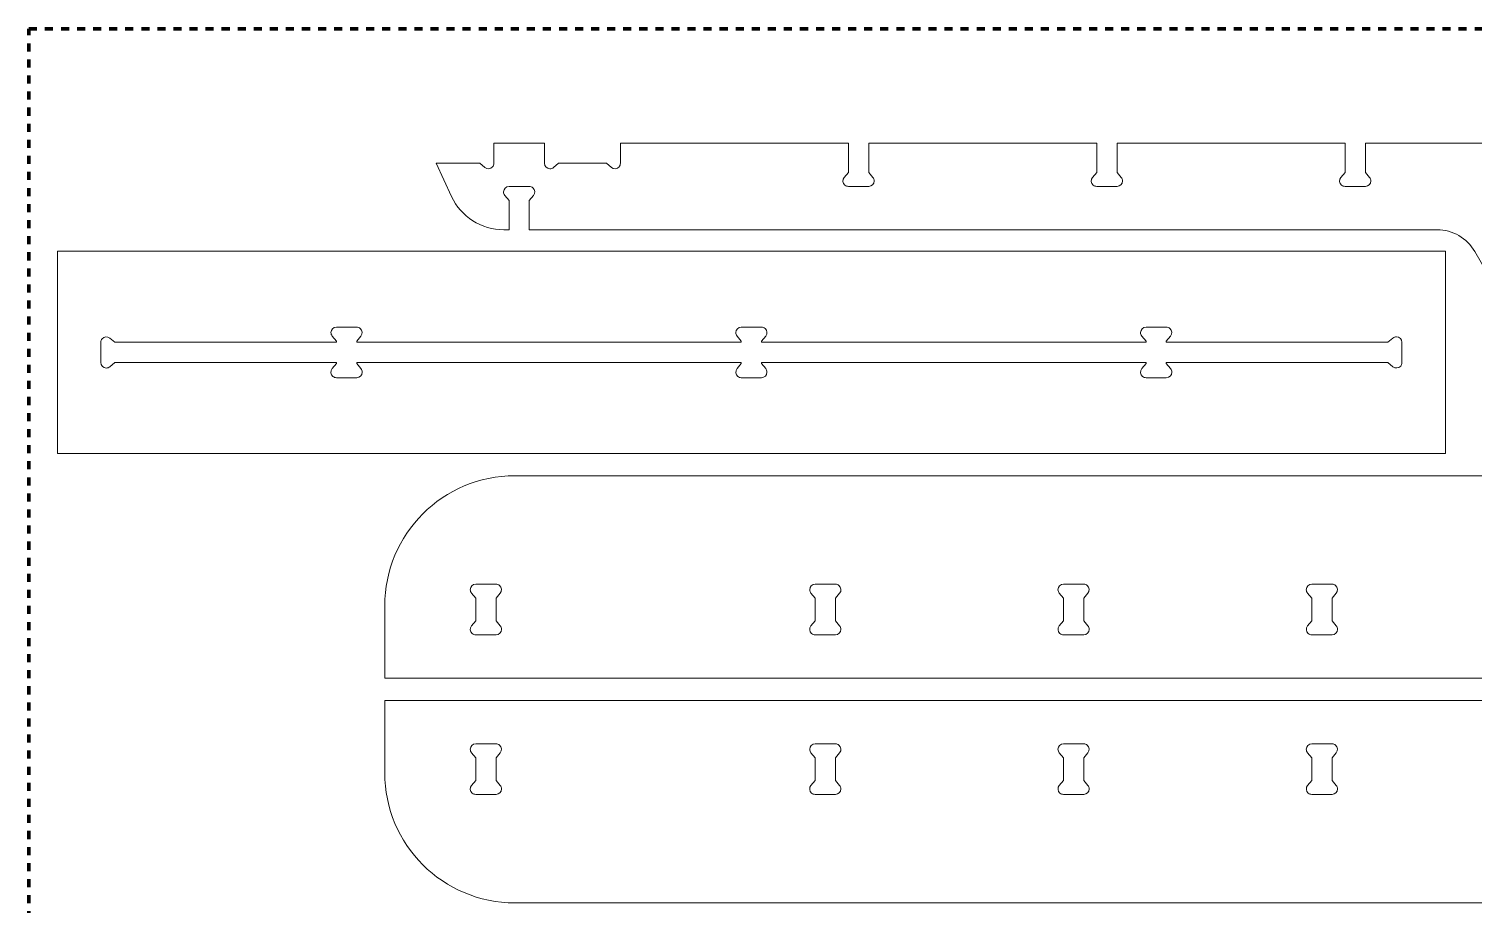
# Model space of a CAD drawing. Header units: inches. Extents: x 0 to 96, y -57 to 51.
# Drawn here: x 0 to 49.95, y -30.25 to 0 of the extents above; entities that cross this region are included whole.
import ezdxf

# ---------------------------------------------------------------- set-up
doc = ezdxf.new("R2010")
doc.units = ezdxf.units.IN
doc.header["$MEASUREMENT"] = 0
doc.linetypes.add('AI-Linetype-1', pattern=[0.555556, 0.277778, -0.277778])
doc.layers.add('formatting', color=7, linetype='Continuous')
doc.layers.add('queen-70', color=7, linetype='Continuous')

# ---------------------------------------------------------------- blocks, each defined once
blk = doc.blocks.new('block 13')
at = {"layer": 'queen-70', "color": 7, "lineweight": 15, "true_color": 0xffffff}
blk.add_open_spline([(94.305, -22.444), (94.305, -22.444), (12.305, -22.444), (12.305, -22.444), (12.305, -22.444), (12.305, -19.944), (12.305, -19.944), (12.305, -17.459), (14.32, -15.444), (16.805, -15.444), (16.805, -15.444), (89.805, -15.444), (89.805, -15.444), (92.291, -15.444), (94.305, -17.459), (94.305, -19.944), (94.305, -19.944), (94.305, -22.444), (94.305, -22.444)], degree=3, knots=[0, 0, 0, 0, 1, 1, 1, 2, 2, 2, 3, 3, 3, 4, 4, 4, 5, 5, 5, 6, 6, 6, 6], dxfattribs=at)
blk = doc.blocks.new('block 14')
at = {"layer": 'queen-70', "color": 7, "lineweight": 15, "true_color": 0xffffff}
blk.add_open_spline([(16.155, -19.68), (16.155, -19.68), (16.301, -19.507), (16.301, -19.507), (16.368, -19.426), (16.358, -19.306), (16.277, -19.239), (16.243, -19.21), (16.2, -19.194), (16.155, -19.194), (16.155, -19.194), (15.455, -19.194), (15.455, -19.194), (15.35, -19.194), (15.265, -19.28), (15.265, -19.384), (15.265, -19.429), (15.281, -19.472), (15.31, -19.507), (15.31, -19.507), (15.455, -19.68), (15.455, -19.68), (15.455, -19.68), (15.455, -20.459), (15.455, -20.459), (15.455, -20.459), (15.31, -20.632), (15.31, -20.632), (15.242, -20.713), (15.253, -20.833), (15.333, -20.9), (15.367, -20.929), (15.411, -20.944), (15.455, -20.944), (15.455, -20.944), (16.155, -20.944), (16.155, -20.944), (16.26, -20.944), (16.345, -20.859), (16.345, -20.754), (16.345, -20.71), (16.33, -20.667), (16.301, -20.632), (16.301, -20.632), (16.155, -20.459), (16.155, -20.459), (16.155, -20.459), (16.155, -19.68), (16.155, -19.68)], degree=3, knots=[0, 0, 0, 0, 1, 1, 1, 2, 2, 2, 3, 3, 3, 4, 4, 4, 5, 5, 5, 6, 6, 6, 7, 7, 7, 8, 8, 8, 9, 9, 9, 10, 10, 10, 11, 11, 11, 12, 12, 12, 13, 13, 13, 14, 14, 14, 15, 15, 15, 16, 16, 16, 16], dxfattribs=at)
blk = doc.blocks.new('block 15')
at = {"layer": 'queen-70', "color": 7, "lineweight": 15, "true_color": 0xffffff}
blk.add_open_spline([(27.893, -19.68), (27.893, -19.68), (28.038, -19.507), (28.038, -19.507), (28.106, -19.426), (28.095, -19.306), (28.015, -19.239), (27.981, -19.21), (27.937, -19.194), (27.893, -19.194), (27.893, -19.194), (27.193, -19.194), (27.193, -19.194), (27.088, -19.194), (27.003, -19.28), (27.003, -19.384), (27.003, -19.429), (27.019, -19.472), (27.047, -19.507), (27.047, -19.507), (27.193, -19.68), (27.193, -19.68), (27.193, -19.68), (27.193, -20.459), (27.193, -20.459), (27.193, -20.459), (27.047, -20.632), (27.047, -20.632), (26.98, -20.713), (26.99, -20.833), (27.071, -20.9), (27.105, -20.929), (27.148, -20.944), (27.193, -20.944), (27.193, -20.944), (27.893, -20.944), (27.893, -20.944), (27.998, -20.944), (28.083, -20.859), (28.083, -20.754), (28.083, -20.71), (28.067, -20.667), (28.038, -20.632), (28.038, -20.632), (27.893, -20.459), (27.893, -20.459), (27.893, -20.459), (27.893, -19.68), (27.893, -19.68)], degree=3, knots=[0, 0, 0, 0, 1, 1, 1, 2, 2, 2, 3, 3, 3, 4, 4, 4, 5, 5, 5, 6, 6, 6, 7, 7, 7, 8, 8, 8, 9, 9, 9, 10, 10, 10, 11, 11, 11, 12, 12, 12, 13, 13, 13, 14, 14, 14, 15, 15, 15, 16, 16, 16, 16], dxfattribs=at)
blk = doc.blocks.new('block 16')
at = {"layer": 'queen-70', "color": 7, "lineweight": 15, "true_color": 0xffffff}
blk.add_open_spline([(36.48, -19.68), (36.48, -19.68), (36.626, -19.507), (36.626, -19.507), (36.693, -19.426), (36.683, -19.306), (36.602, -19.239), (36.568, -19.21), (36.525, -19.194), (36.48, -19.194), (36.48, -19.194), (35.78, -19.194), (35.78, -19.194), (35.675, -19.194), (35.59, -19.28), (35.59, -19.384), (35.59, -19.429), (35.606, -19.472), (35.635, -19.507), (35.635, -19.507), (35.78, -19.68), (35.78, -19.68), (35.78, -19.68), (35.78, -20.459), (35.78, -20.459), (35.78, -20.459), (35.635, -20.632), (35.635, -20.632), (35.567, -20.713), (35.578, -20.833), (35.658, -20.9), (35.692, -20.929), (35.736, -20.944), (35.78, -20.944), (35.78, -20.944), (36.48, -20.944), (36.48, -20.944), (36.585, -20.944), (36.67, -20.859), (36.67, -20.754), (36.67, -20.71), (36.655, -20.667), (36.626, -20.632), (36.626, -20.632), (36.48, -20.459), (36.48, -20.459), (36.48, -20.459), (36.48, -19.68), (36.48, -19.68)], degree=3, knots=[0, 0, 0, 0, 1, 1, 1, 2, 2, 2, 3, 3, 3, 4, 4, 4, 5, 5, 5, 6, 6, 6, 7, 7, 7, 8, 8, 8, 9, 9, 9, 10, 10, 10, 11, 11, 11, 12, 12, 12, 13, 13, 13, 14, 14, 14, 15, 15, 15, 16, 16, 16, 16], dxfattribs=at)
blk = doc.blocks.new('block 17')
at = {"layer": 'queen-70', "color": 7, "lineweight": 15, "true_color": 0xffffff}
blk.add_open_spline([(45.068, -19.68), (45.068, -19.68), (45.213, -19.507), (45.213, -19.507), (45.281, -19.426), (45.27, -19.306), (45.19, -19.239), (45.156, -19.21), (45.112, -19.194), (45.068, -19.194), (45.068, -19.194), (44.368, -19.194), (44.368, -19.194), (44.263, -19.194), (44.178, -19.28), (44.178, -19.384), (44.178, -19.429), (44.194, -19.472), (44.222, -19.507), (44.222, -19.507), (44.368, -19.68), (44.368, -19.68), (44.368, -19.68), (44.368, -20.459), (44.368, -20.459), (44.368, -20.459), (44.222, -20.632), (44.222, -20.632), (44.155, -20.713), (44.165, -20.833), (44.246, -20.9), (44.28, -20.929), (44.323, -20.944), (44.368, -20.944), (44.368, -20.944), (45.068, -20.944), (45.068, -20.944), (45.173, -20.944), (45.258, -20.859), (45.258, -20.754), (45.258, -20.71), (45.242, -20.667), (45.213, -20.632), (45.213, -20.632), (45.068, -20.459), (45.068, -20.459), (45.068, -20.459), (45.068, -19.68), (45.068, -19.68)], degree=3, knots=[0, 0, 0, 0, 1, 1, 1, 2, 2, 2, 3, 3, 3, 4, 4, 4, 5, 5, 5, 6, 6, 6, 7, 7, 7, 8, 8, 8, 9, 9, 9, 10, 10, 10, 11, 11, 11, 12, 12, 12, 13, 13, 13, 14, 14, 14, 15, 15, 15, 16, 16, 16, 16], dxfattribs=at)
blk = doc.blocks.new('block 7')
at = {"layer": 'queen-70'}
for name in ['block 13', 'block 14', 'block 15', 'block 16', 'block 17']:
    blk.add_blockref(name, (0, 0), dxfattribs=at)
blk = doc.blocks.new('block 20')
at = {"layer": 'queen-70', "color": 7, "lineweight": 15, "true_color": 0xffffff}
blk.add_open_spline([(17.306, -6.944), (17.306, -6.944), (17.306, -5.93), (17.306, -5.93), (17.306, -5.93), (17.452, -5.757), (17.452, -5.757), (17.519, -5.676), (17.509, -5.556), (17.429, -5.489), (17.394, -5.46), (17.351, -5.444), (17.306, -5.444), (17.306, -5.444), (16.606, -5.444), (16.606, -5.444), (16.502, -5.444), (16.416, -5.53), (16.416, -5.634), (16.416, -5.679), (16.432, -5.722), (16.461, -5.757), (16.461, -5.757), (16.606, -5.93), (16.606, -5.93), (16.606, -5.93), (16.606, -6.944), (16.606, -6.944), (16.606, -6.944), (16.428, -6.944), (16.428, -6.944), (15.651, -6.944), (14.944, -6.494), (14.615, -5.79), (14.615, -5.79), (14.081, -4.644), (14.081, -4.644), (14.081, -4.644), (15.596, -4.644), (15.596, -4.644), (15.596, -4.644), (15.769, -4.79), (15.769, -4.79), (15.85, -4.857), (15.97, -4.847), (16.037, -4.767), (16.066, -4.732), (16.081, -4.689), (16.081, -4.644), (16.081, -4.644), (16.081, -3.944), (16.081, -3.944), (16.081, -3.944), (17.831, -3.944), (17.831, -3.944), (17.831, -3.944), (17.831, -4.644), (17.831, -4.644), (17.831, -4.749), (17.917, -4.834), (18.021, -4.834), (18.066, -4.834), (18.109, -4.819), (18.144, -4.79), (18.144, -4.79), (18.317, -4.644), (18.317, -4.644), (18.317, -4.644), (19.971, -4.644), (19.971, -4.644), (19.971, -4.644), (20.144, -4.79), (20.144, -4.79), (20.225, -4.857), (20.345, -4.847), (20.412, -4.767), (20.441, -4.732), (20.456, -4.689), (20.456, -4.644), (20.456, -4.644), (20.456, -3.944), (20.456, -3.944), (20.456, -3.944), (28.344, -3.944), (28.344, -3.944), (28.344, -3.944), (28.344, -4.959), (28.344, -4.959), (28.344, -4.959), (28.198, -5.132), (28.198, -5.132), (28.131, -5.213), (28.141, -5.333), (28.222, -5.4), (28.256, -5.429), (28.299, -5.444), (28.344, -5.444), (28.344, -5.444), (29.044, -5.444), (29.044, -5.444), (29.149, -5.444), (29.234, -5.359), (29.234, -5.254), (29.234, -5.21), (29.218, -5.167), (29.189, -5.132), (29.189, -5.132), (29.044, -4.959), (29.044, -4.959), (29.044, -4.959), (29.044, -3.944), (29.044, -3.944), (29.044, -3.944), (36.931, -3.944), (36.931, -3.944), (36.931, -3.944), (36.931, -4.959), (36.931, -4.959), (36.931, -4.959), (36.786, -5.132), (36.786, -5.132), (36.718, -5.213), (36.729, -5.333), (36.809, -5.4), (36.844, -5.429), (36.887, -5.444), (36.931, -5.444), (36.931, -5.444), (37.631, -5.444), (37.631, -5.444), (37.736, -5.444), (37.821, -5.359), (37.821, -5.254), (37.821, -5.21), (37.806, -5.167), (37.777, -5.132), (37.777, -5.132), (37.631, -4.959), (37.631, -4.959), (37.631, -4.959), (37.631, -3.944), (37.631, -3.944), (37.631, -3.944), (45.519, -3.944), (45.519, -3.944), (45.519, -3.944), (45.519, -4.959), (45.519, -4.959), (45.519, -4.959), (45.373, -5.132), (45.373, -5.132), (45.306, -5.213), (45.316, -5.333), (45.397, -5.4), (45.431, -5.429), (45.474, -5.444), (45.519, -5.444), (45.519, -5.444), (46.219, -5.444), (46.219, -5.444), (46.324, -5.444), (46.409, -5.359), (46.409, -5.254), (46.409, -5.21), (46.393, -5.167), (46.364, -5.132), (46.364, -5.132), (46.219, -4.959), (46.219, -4.959), (46.219, -4.959), (46.219, -3.944), (46.219, -3.944), (46.219, -3.944), (54.106, -3.944), (54.106, -3.944), (54.106, -3.944), (54.106, -4.959), (54.106, -4.959), (54.106, -4.959), (53.961, -5.132), (53.961, -5.132), (53.893, -5.213), (53.904, -5.333), (53.984, -5.4), (54.019, -5.429), (54.062, -5.444), (54.106, -5.444), (54.106, -5.444), (54.806, -5.444), (54.806, -5.444), (54.911, -5.444), (54.996, -5.359), (54.996, -5.254), (54.996, -5.21), (54.981, -5.167), (54.952, -5.132), (54.952, -5.132), (54.806, -4.959), (54.806, -4.959), (54.806, -4.959), (54.806, -3.944), (54.806, -3.944), (54.806, -3.944), (62.694, -3.944), (62.694, -3.944), (62.694, -3.944), (62.694, -4.959), (62.694, -4.959), (62.694, -4.959), (62.548, -5.132), (62.548, -5.132), (62.481, -5.213), (62.491, -5.333), (62.572, -5.4), (62.606, -5.429), (62.649, -5.444), (62.694, -5.444), (62.694, -5.444), (63.394, -5.444), (63.394, -5.444), (63.499, -5.444), (63.584, -5.359), (63.584, -5.254), (63.584, -5.21), (63.568, -5.167), (63.539, -5.132), (63.539, -5.132), (63.394, -4.959), (63.394, -4.959), (63.394, -4.959), (63.394, -3.944), (63.394, -3.944), (63.394, -3.944), (71.281, -3.944), (71.281, -3.944), (71.281, -3.944), (71.281, -4.959), (71.281, -4.959), (71.281, -4.959), (71.136, -5.132), (71.136, -5.132), (71.068, -5.213), (71.079, -5.333), (71.159, -5.4), (71.194, -5.429), (71.237, -5.444), (71.281, -5.444), (71.281, -5.444), (71.981, -5.444), (71.981, -5.444), (72.086, -5.444), (72.171, -5.359), (72.171, -5.254), (72.171, -5.21), (72.156, -5.167), (72.127, -5.132), (72.127, -5.132), (71.981, -4.959), (71.981, -4.959), (71.981, -4.959), (71.981, -3.944), (71.981, -3.944), (71.981, -3.944), (79.869, -3.944), (79.869, -3.944), (79.869, -3.944), (79.869, -4.959), (79.869, -4.959), (79.869, -4.959), (79.723, -5.132), (79.723, -5.132), (79.656, -5.213), (79.666, -5.333), (79.747, -5.4), (79.781, -5.429), (79.824, -5.444), (79.869, -5.444), (79.869, -5.444), (80.569, -5.444), (80.569, -5.444), (80.674, -5.444), (80.759, -5.359), (80.759, -5.254), (80.759, -5.21), (80.743, -5.167), (80.714, -5.132), (80.714, -5.132), (80.569, -4.959), (80.569, -4.959), (80.569, -4.959), (80.569, -3.944), (80.569, -3.944), (80.569, -3.944), (88.456, -3.944), (88.456, -3.944), (88.456, -3.944), (88.456, -4.644), (88.456, -4.644), (88.456, -4.749), (88.542, -4.834), (88.646, -4.834), (88.691, -4.834), (88.734, -4.819), (88.769, -4.79), (88.769, -4.79), (88.942, -4.644), (88.942, -4.644), (88.942, -4.644), (90.596, -4.644), (90.596, -4.644), (90.596, -4.644), (90.769, -4.79), (90.769, -4.79), (90.85, -4.857), (90.97, -4.847), (91.037, -4.767), (91.066, -4.732), (91.081, -4.689), (91.081, -4.644), (91.081, -4.644), (91.081, -3.944), (91.081, -3.944), (91.081, -3.944), (92.831, -3.944), (92.831, -3.944), (92.831, -3.944), (92.831, -4.644), (92.831, -4.644), (92.831, -4.749), (92.917, -4.834), (93.021, -4.834), (93.066, -4.834), (93.109, -4.819), (93.144, -4.79), (93.144, -4.79), (93.317, -4.644), (93.317, -4.644), (93.317, -4.644), (94.831, -4.644), (94.831, -4.644), (94.831, -4.644), (94.297, -5.79), (94.297, -5.79), (93.969, -6.494), (93.262, -6.944), (92.485, -6.944), (92.485, -6.944), (92.306, -6.944), (92.306, -6.944), (92.306, -6.944), (92.306, -5.93), (92.306, -5.93), (92.306, -5.93), (92.452, -5.757), (92.452, -5.757), (92.519, -5.676), (92.509, -5.556), (92.429, -5.489), (92.394, -5.46), (92.351, -5.444), (92.306, -5.444), (92.306, -5.444), (91.606, -5.444), (91.606, -5.444), (91.501, -5.444), (91.416, -5.53), (91.416, -5.634), (91.416, -5.679), (91.432, -5.722), (91.461, -5.757), (91.461, -5.757), (91.606, -5.93), (91.606, -5.93), (91.606, -5.93), (91.606, -6.944), (91.606, -6.944), (91.606, -6.944), (60.209, -6.944), (60.209, -6.944), (59.673, -6.944), (59.178, -7.23), (58.91, -7.694), (58.91, -7.694), (56.889, -11.194), (56.889, -11.194), (56.622, -11.659), (56.126, -11.944), (55.59, -11.944), (55.59, -11.944), (53.322, -11.944), (53.322, -11.944), (52.787, -11.944), (52.291, -11.659), (52.023, -11.194), (52.023, -11.194), (50.003, -7.694), (50.003, -7.694), (49.735, -7.23), (49.24, -6.944), (48.704, -6.944), (48.704, -6.944), (17.306, -6.944), (17.306, -6.944)], degree=3, knots=[0, 0, 0, 0, 1, 1, 1, 2, 2, 2, 3, 3, 3, 4, 4, 4, 5, 5, 5, 6, 6, 6, 7, 7, 7, 8, 8, 8, 9, 9, 9, 10, 10, 10, 11, 11, 11, 12, 12, 12, 13, 13, 13, 14, 14, 14, 15, 15, 15, 16, 16, 16, 17, 17, 17, 18, 18, 18, 19, 19, 19, 20, 20, 20, 21, 21, 21, 22, 22, 22, 23, 23, 23, 24, 24, 24, 25, 25, 25, 26, 26, 26, 27, 27, 27, 28, 28, 28, 29, 29, 29, 30, 30, 30, 31, 31, 31, 32, 32, 32, 33, 33, 33, 34, 34, 34, 35, 35, 35, 36, 36, 36, 37, 37, 37, 38, 38, 38, 39, 39, 39, 40, 40, 40, 41, 41, 41, 42, 42, 42, 43, 43, 43, 44, 44, 44, 45, 45, 45, 46, 46, 46, 47, 47, 47, 48, 48, 48, 49, 49, 49, 50, 50, 50, 51, 51, 51, 52, 52, 52, 53, 53, 53, 54, 54, 54, 55, 55, 55, 56, 56, 56, 57, 57, 57, 58, 58, 58, 59, 59, 59, 60, 60, 60, 61, 61, 61, 62, 62, 62, 63, 63, 63, 64, 64, 64, 65, 65, 65, 66, 66, 66, 67, 67, 67, 68, 68, 68, 69, 69, 69, 70, 70, 70, 71, 71, 71, 72, 72, 72, 73, 73, 73, 74, 74, 74, 75, 75, 75, 76, 76, 76, 77, 77, 77, 78, 78, 78, 79, 79, 79, 80, 80, 80, 81, 81, 81, 82, 82, 82, 83, 83, 83, 84, 84, 84, 85, 85, 85, 86, 86, 86, 87, 87, 87, 88, 88, 88, 89, 89, 89, 90, 90, 90, 91, 91, 91, 92, 92, 92, 93, 93, 93, 94, 94, 94, 95, 95, 95, 96, 96, 96, 97, 97, 97, 98, 98, 98, 99, 99, 99, 100, 100, 100, 101, 101, 101, 102, 102, 102, 103, 103, 103, 104, 104, 104, 105, 105, 105, 106, 106, 106, 107, 107, 107, 108, 108, 108, 109, 109, 109, 110, 110, 110, 111, 111, 111, 112, 112, 112, 113, 113, 113, 114, 114, 114, 115, 115, 115, 116, 116, 116, 117, 117, 117, 118, 118, 118, 119, 119, 119, 120, 120, 120, 121, 121, 121, 122, 122, 122, 123, 123, 123, 124, 124, 124, 125, 125, 125, 126, 126, 126, 127, 127, 127, 128, 128, 128, 129, 129, 129, 130, 130, 130, 131, 131, 131, 132, 132, 132, 133, 133, 133, 134, 134, 134, 134], dxfattribs=at)
blk = doc.blocks.new('block 19')
at = {"layer": 'queen-70'}
blk.add_blockref('block 20', (0, 0), dxfattribs=at)
blk = doc.blocks.new('block 25')
at = {"layer": 'queen-70', "color": 7, "lineweight": 15, "true_color": 0xffffff}
blk.add_open_spline([(15.31, -25.02), (15.31, -25.02), (15.455, -25.194), (15.455, -25.194), (15.455, -25.194), (15.455, -25.973), (15.455, -25.973), (15.455, -25.973), (15.31, -26.146), (15.31, -26.146), (15.242, -26.227), (15.253, -26.346), (15.333, -26.414), (15.367, -26.443), (15.411, -26.458), (15.455, -26.458), (15.455, -26.458), (16.155, -26.458), (16.155, -26.458), (16.26, -26.458), (16.345, -26.373), (16.345, -26.268), (16.345, -26.224), (16.33, -26.18), (16.301, -26.146), (16.301, -26.146), (16.155, -25.973), (16.155, -25.973), (16.155, -25.973), (16.155, -25.194), (16.155, -25.194), (16.155, -25.194), (16.301, -25.02), (16.301, -25.02), (16.368, -24.94), (16.358, -24.82), (16.277, -24.753), (16.243, -24.724), (16.2, -24.708), (16.155, -24.708), (16.155, -24.708), (15.455, -24.708), (15.455, -24.708), (15.35, -24.708), (15.265, -24.793), (15.265, -24.898), (15.265, -24.943), (15.281, -24.986), (15.31, -25.02)], degree=3, knots=[0, 0, 0, 0, 1, 1, 1, 2, 2, 2, 3, 3, 3, 4, 4, 4, 5, 5, 5, 6, 6, 6, 7, 7, 7, 8, 8, 8, 9, 9, 9, 10, 10, 10, 11, 11, 11, 12, 12, 12, 13, 13, 13, 14, 14, 14, 15, 15, 15, 16, 16, 16, 16], dxfattribs=at)
blk = doc.blocks.new('block 26')
at = {"layer": 'queen-70', "color": 7, "lineweight": 15, "true_color": 0xffffff}
blk.add_open_spline([(27.047, -25.02), (27.047, -25.02), (27.193, -25.194), (27.193, -25.194), (27.193, -25.194), (27.193, -25.973), (27.193, -25.973), (27.193, -25.973), (27.047, -26.146), (27.047, -26.146), (26.98, -26.227), (26.99, -26.346), (27.071, -26.414), (27.105, -26.443), (27.148, -26.458), (27.193, -26.458), (27.193, -26.458), (27.893, -26.458), (27.893, -26.458), (27.998, -26.458), (28.083, -26.373), (28.083, -26.268), (28.083, -26.224), (28.067, -26.18), (28.038, -26.146), (28.038, -26.146), (27.893, -25.973), (27.893, -25.973), (27.893, -25.973), (27.893, -25.194), (27.893, -25.194), (27.893, -25.194), (28.038, -25.02), (28.038, -25.02), (28.106, -24.94), (28.095, -24.82), (28.015, -24.753), (27.981, -24.724), (27.937, -24.708), (27.893, -24.708), (27.893, -24.708), (27.193, -24.708), (27.193, -24.708), (27.088, -24.708), (27.003, -24.793), (27.003, -24.898), (27.003, -24.943), (27.019, -24.986), (27.047, -25.02)], degree=3, knots=[0, 0, 0, 0, 1, 1, 1, 2, 2, 2, 3, 3, 3, 4, 4, 4, 5, 5, 5, 6, 6, 6, 7, 7, 7, 8, 8, 8, 9, 9, 9, 10, 10, 10, 11, 11, 11, 12, 12, 12, 13, 13, 13, 14, 14, 14, 15, 15, 15, 16, 16, 16, 16], dxfattribs=at)
blk = doc.blocks.new('block 27')
at = {"layer": 'queen-70', "color": 7, "lineweight": 15, "true_color": 0xffffff}
blk.add_open_spline([(35.635, -25.02), (35.635, -25.02), (35.78, -25.194), (35.78, -25.194), (35.78, -25.194), (35.78, -25.973), (35.78, -25.973), (35.78, -25.973), (35.635, -26.146), (35.635, -26.146), (35.567, -26.227), (35.578, -26.346), (35.658, -26.414), (35.692, -26.443), (35.736, -26.458), (35.78, -26.458), (35.78, -26.458), (36.48, -26.458), (36.48, -26.458), (36.585, -26.458), (36.67, -26.373), (36.67, -26.268), (36.67, -26.224), (36.655, -26.18), (36.626, -26.146), (36.626, -26.146), (36.48, -25.973), (36.48, -25.973), (36.48, -25.973), (36.48, -25.194), (36.48, -25.194), (36.48, -25.194), (36.626, -25.02), (36.626, -25.02), (36.693, -24.94), (36.683, -24.82), (36.602, -24.753), (36.568, -24.724), (36.525, -24.708), (36.48, -24.708), (36.48, -24.708), (35.78, -24.708), (35.78, -24.708), (35.675, -24.708), (35.59, -24.793), (35.59, -24.898), (35.59, -24.943), (35.606, -24.986), (35.635, -25.02)], degree=3, knots=[0, 0, 0, 0, 1, 1, 1, 2, 2, 2, 3, 3, 3, 4, 4, 4, 5, 5, 5, 6, 6, 6, 7, 7, 7, 8, 8, 8, 9, 9, 9, 10, 10, 10, 11, 11, 11, 12, 12, 12, 13, 13, 13, 14, 14, 14, 15, 15, 15, 16, 16, 16, 16], dxfattribs=at)
blk = doc.blocks.new('block 28')
at = {"layer": 'queen-70', "color": 7, "lineweight": 15, "true_color": 0xffffff}
blk.add_open_spline([(44.222, -25.02), (44.222, -25.02), (44.368, -25.194), (44.368, -25.194), (44.368, -25.194), (44.368, -25.973), (44.368, -25.973), (44.368, -25.973), (44.222, -26.146), (44.222, -26.146), (44.155, -26.227), (44.165, -26.346), (44.246, -26.414), (44.28, -26.443), (44.323, -26.458), (44.368, -26.458), (44.368, -26.458), (45.068, -26.458), (45.068, -26.458), (45.173, -26.458), (45.258, -26.373), (45.258, -26.268), (45.258, -26.224), (45.242, -26.18), (45.213, -26.146), (45.213, -26.146), (45.068, -25.973), (45.068, -25.973), (45.068, -25.973), (45.068, -25.194), (45.068, -25.194), (45.068, -25.194), (45.213, -25.02), (45.213, -25.02), (45.281, -24.94), (45.27, -24.82), (45.19, -24.753), (45.156, -24.724), (45.112, -24.708), (45.068, -24.708), (45.068, -24.708), (44.368, -24.708), (44.368, -24.708), (44.263, -24.708), (44.178, -24.793), (44.178, -24.898), (44.178, -24.943), (44.194, -24.986), (44.222, -25.02)], degree=3, knots=[0, 0, 0, 0, 1, 1, 1, 2, 2, 2, 3, 3, 3, 4, 4, 4, 5, 5, 5, 6, 6, 6, 7, 7, 7, 8, 8, 8, 9, 9, 9, 10, 10, 10, 11, 11, 11, 12, 12, 12, 13, 13, 13, 14, 14, 14, 15, 15, 15, 16, 16, 16, 16], dxfattribs=at)
blk = doc.blocks.new('block 29')
at = {"layer": 'queen-70', "color": 7, "lineweight": 15, "true_color": 0xffffff}
blk.add_open_spline([(12.305, -23.208), (12.305, -23.208), (94.305, -23.208), (94.305, -23.208), (94.305, -23.208), (94.305, -25.708), (94.305, -25.708), (94.305, -28.194), (92.291, -30.208), (89.805, -30.208), (89.805, -30.208), (16.805, -30.208), (16.805, -30.208), (14.32, -30.208), (12.305, -28.194), (12.305, -25.708), (12.305, -25.708), (12.305, -23.208), (12.305, -23.208)], degree=3, knots=[0, 0, 0, 0, 1, 1, 1, 2, 2, 2, 3, 3, 3, 4, 4, 4, 5, 5, 5, 6, 6, 6, 6], dxfattribs=at)
blk = doc.blocks.new('block 23')
at = {"layer": 'queen-70'}
for name in ['block 29', 'block 25', 'block 26', 'block 27', 'block 28']:
    blk.add_blockref(name, (0, 0), dxfattribs=at)
blk = doc.blocks.new('block 36')
at = {"layer": 'queen-70', "color": 7, "lineweight": 15, "true_color": 0xffffff}
blk.add_lwpolyline([(48.986, -7.681), (48.986, -14.681)], dxfattribs=at)
blk = doc.blocks.new('block 37')
at = {"layer": 'queen-70', "color": 7, "lineweight": 15, "true_color": 0xffffff}
blk.add_lwpolyline([(48.986, -7.681), (0.986, -7.681)], dxfattribs=at)
blk = doc.blocks.new('block 38')
at = {"layer": 'queen-70', "color": 7, "lineweight": 15, "true_color": 0xffffff}
blk.add_lwpolyline([(0.986, -7.681), (0.986, -14.681)], dxfattribs=at)
blk = doc.blocks.new('block 39')
at = {"layer": 'queen-70', "color": 7, "lineweight": 15, "true_color": 0xffffff}
blk.add_lwpolyline([(0.986, -14.681), (48.986, -14.681)], dxfattribs=at)
blk = doc.blocks.new('block 35')
at = {"layer": 'queen-70'}
for name in ['block 37', 'block 38', 'block 36', 'block 39']:
    blk.add_blockref(name, (0, 0), dxfattribs=at)
blk = doc.blocks.new('block 34')
at = {"layer": 'queen-70', "color": 7, "lineweight": 15, "true_color": 0xffffff}
blk.add_open_spline([(2.676, -11.721), (2.721, -11.721), (2.764, -11.705), (2.798, -11.676), (2.798, -11.676), (2.972, -11.531), (2.972, -11.531), (2.972, -11.531), (3.986, -11.531), (3.986, -11.531), (3.986, -11.531), (3.986, -11.531), (3.986, -11.531), (3.986, -11.531), (10.636, -11.531), (10.636, -11.531), (10.636, -11.531), (10.636, -11.57), (10.636, -11.57), (10.636, -11.57), (10.491, -11.743), (10.491, -11.743), (10.423, -11.824), (10.434, -11.944), (10.514, -12.011), (10.548, -12.04), (10.591, -12.056), (10.636, -12.056), (10.636, -12.056), (11.336, -12.056), (11.336, -12.056), (11.441, -12.056), (11.526, -11.97), (11.526, -11.866), (11.526, -11.821), (11.51, -11.778), (11.482, -11.743), (11.482, -11.743), (11.336, -11.57), (11.336, -11.57), (11.336, -11.57), (11.336, -11.531), (11.336, -11.531), (11.336, -11.531), (24.636, -11.531), (24.636, -11.531), (24.636, -11.531), (24.636, -11.57), (24.636, -11.57), (24.636, -11.57), (24.491, -11.743), (24.491, -11.743), (24.423, -11.824), (24.434, -11.944), (24.514, -12.011), (24.548, -12.04), (24.591, -12.056), (24.636, -12.056), (24.636, -12.056), (25.336, -12.056), (25.336, -12.056), (25.441, -12.056), (25.526, -11.97), (25.526, -11.866), (25.526, -11.821), (25.51, -11.778), (25.482, -11.743), (25.482, -11.743), (25.336, -11.57), (25.336, -11.57), (25.336, -11.57), (25.336, -11.531), (25.336, -11.531), (25.336, -11.531), (38.636, -11.531), (38.636, -11.531), (38.636, -11.531), (38.636, -11.57), (38.636, -11.57), (38.636, -11.57), (38.491, -11.743), (38.491, -11.743), (38.423, -11.824), (38.434, -11.944), (38.514, -12.011), (38.548, -12.04), (38.591, -12.056), (38.636, -12.056), (38.636, -12.056), (39.336, -12.056), (39.336, -12.056), (39.441, -12.056), (39.526, -11.97), (39.526, -11.866), (39.526, -11.821), (39.51, -11.778), (39.482, -11.743), (39.482, -11.743), (39.336, -11.57), (39.336, -11.57), (39.336, -11.57), (39.336, -11.531), (39.336, -11.531), (39.336, -11.531), (47.001, -11.531), (47.001, -11.531), (47.001, -11.531), (47.174, -11.676), (47.174, -11.676), (47.254, -11.744), (47.374, -11.733), (47.442, -11.653), (47.47, -11.618), (47.486, -11.575), (47.486, -11.531), (47.486, -11.531), (47.486, -11.531), (47.486, -11.531), (47.486, -11.531), (47.486, -11.531), (47.486, -11.531), (47.486, -11.531), (47.486, -10.831), (47.486, -10.831), (47.486, -10.831), (47.486, -10.831), (47.486, -10.831), (47.486, -10.726), (47.401, -10.641), (47.296, -10.641), (47.251, -10.641), (47.208, -10.656), (47.174, -10.685), (47.174, -10.685), (47.001, -10.831), (47.001, -10.831), (47.001, -10.831), (45.986, -10.831), (45.986, -10.831), (45.986, -10.831), (45.986, -10.831), (45.986, -10.831), (45.986, -10.831), (39.336, -10.831), (39.336, -10.831), (39.336, -10.831), (39.336, -10.791), (39.336, -10.791), (39.336, -10.791), (39.482, -10.618), (39.482, -10.618), (39.549, -10.537), (39.539, -10.417), (39.458, -10.35), (39.424, -10.321), (39.381, -10.306), (39.336, -10.306), (39.336, -10.306), (38.636, -10.306), (38.636, -10.306), (38.531, -10.306), (38.446, -10.391), (38.446, -10.496), (38.446, -10.54), (38.462, -10.583), (38.491, -10.618), (38.491, -10.618), (38.636, -10.791), (38.636, -10.791), (38.636, -10.791), (38.636, -10.831), (38.636, -10.831), (38.636, -10.831), (25.336, -10.831), (25.336, -10.831), (25.336, -10.831), (25.336, -10.791), (25.336, -10.791), (25.336, -10.791), (25.482, -10.618), (25.482, -10.618), (25.549, -10.537), (25.539, -10.417), (25.458, -10.35), (25.424, -10.321), (25.381, -10.306), (25.336, -10.306), (25.336, -10.306), (24.636, -10.306), (24.636, -10.306), (24.531, -10.306), (24.446, -10.391), (24.446, -10.496), (24.446, -10.54), (24.462, -10.583), (24.491, -10.618), (24.491, -10.618), (24.636, -10.791), (24.636, -10.791), (24.636, -10.791), (24.636, -10.831), (24.636, -10.831), (24.636, -10.831), (11.336, -10.831), (11.336, -10.831), (11.336, -10.831), (11.336, -10.791), (11.336, -10.791), (11.336, -10.791), (11.482, -10.618), (11.482, -10.618), (11.549, -10.537), (11.539, -10.417), (11.458, -10.35), (11.424, -10.321), (11.381, -10.306), (11.336, -10.306), (11.336, -10.306), (10.636, -10.306), (10.636, -10.306), (10.531, -10.306), (10.446, -10.391), (10.446, -10.496), (10.446, -10.54), (10.462, -10.583), (10.491, -10.618), (10.491, -10.618), (10.636, -10.791), (10.636, -10.791), (10.636, -10.791), (10.636, -10.831), (10.636, -10.831), (10.636, -10.831), (3.986, -10.831), (3.986, -10.831), (3.986, -10.831), (3.986, -10.831), (3.986, -10.831), (3.986, -10.831), (2.972, -10.831), (2.972, -10.831), (2.972, -10.831), (2.798, -10.685), (2.798, -10.685), (2.718, -10.618), (2.598, -10.628), (2.531, -10.708), (2.502, -10.743), (2.486, -10.786), (2.486, -10.831), (2.486, -10.831), (2.486, -11.531), (2.486, -11.531), (2.486, -11.635), (2.571, -11.721), (2.676, -11.721)], degree=3, knots=[0, 0, 0, 0, 1, 1, 1, 2, 2, 2, 3, 3, 3, 4, 4, 4, 5, 5, 5, 6, 6, 6, 7, 7, 7, 8, 8, 8, 9, 9, 9, 10, 10, 10, 11, 11, 11, 12, 12, 12, 13, 13, 13, 14, 14, 14, 15, 15, 15, 16, 16, 16, 17, 17, 17, 18, 18, 18, 19, 19, 19, 20, 20, 20, 21, 21, 21, 22, 22, 22, 23, 23, 23, 24, 24, 24, 25, 25, 25, 26, 26, 26, 27, 27, 27, 28, 28, 28, 29, 29, 29, 30, 30, 30, 31, 31, 31, 32, 32, 32, 33, 33, 33, 34, 34, 34, 35, 35, 35, 36, 36, 36, 37, 37, 37, 38, 38, 38, 39, 39, 39, 40, 40, 40, 41, 41, 41, 42, 42, 42, 43, 43, 43, 44, 44, 44, 45, 45, 45, 46, 46, 46, 47, 47, 47, 48, 48, 48, 49, 49, 49, 50, 50, 50, 51, 51, 51, 52, 52, 52, 53, 53, 53, 54, 54, 54, 55, 55, 55, 56, 56, 56, 57, 57, 57, 58, 58, 58, 59, 59, 59, 60, 60, 60, 61, 61, 61, 62, 62, 62, 63, 63, 63, 64, 64, 64, 65, 65, 65, 66, 66, 66, 67, 67, 67, 68, 68, 68, 69, 69, 69, 70, 70, 70, 71, 71, 71, 72, 72, 72, 73, 73, 73, 74, 74, 74, 75, 75, 75, 76, 76, 76, 77, 77, 77, 78, 78, 78, 79, 79, 79, 80, 80, 80, 81, 81, 81, 82, 82, 82, 83, 83, 83, 84, 84, 84, 85, 85, 85, 85], dxfattribs=at)
at = {"layer": 'queen-70'}
blk.add_blockref('block 35', (0, 0), dxfattribs=at)

msp = doc.modelspace()

# ---------------------------------------------------------------- linework, layer by layer
at = {"layer": 'formatting', "color": 7, "linetype": 'AI-Linetype-1', "lineweight": 158, "true_color": 0xffffff}
msp.add_lwpolyline([(96, -48), (0, -48), (0, 0), (96, 0), (96, -48)], dxfattribs=at)

# ---------------------------------------------------------------- block references
at = {"layer": 'queen-70'}
for name in ['block 19', 'block 34', 'block 7', 'block 23']:
    msp.add_blockref(name, (0, 0), dxfattribs=at)

doc.saveas('drawing.dxf')
